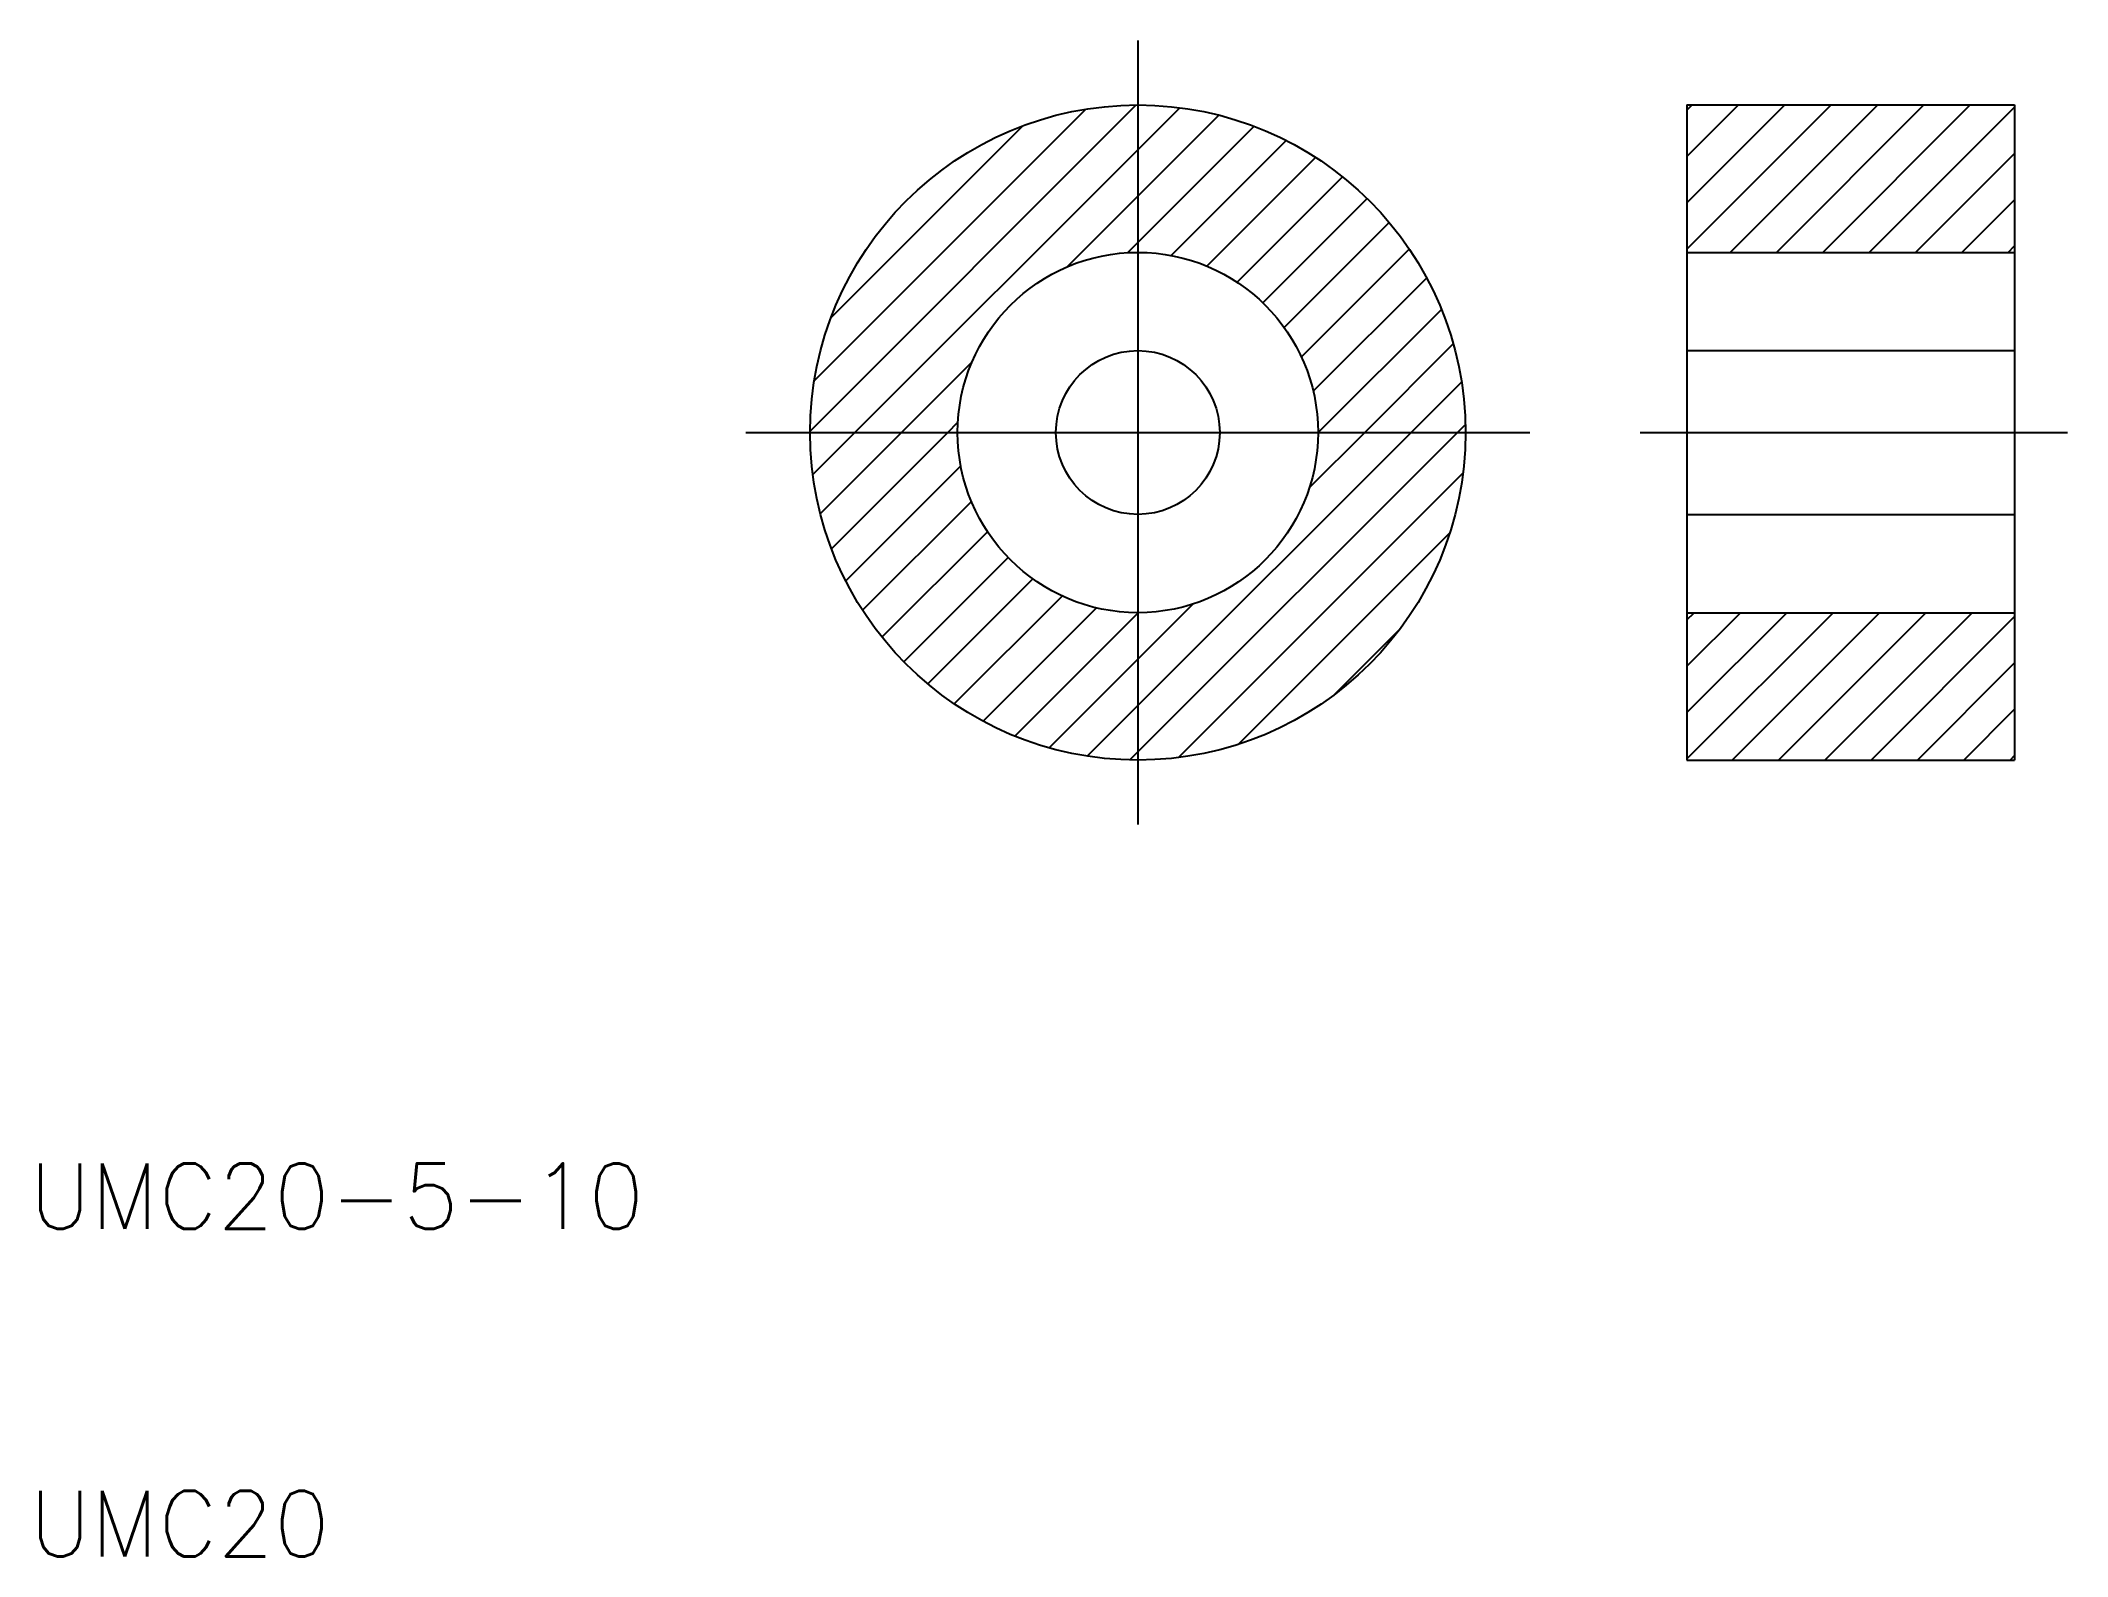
# Model space of a CAD drawing. Extents: x 93.9 to 155.8, y 100 to 146.3.
import ezdxf

# ---------------------------------------------------------------- set-up
doc = ezdxf.new("R2010")
doc.units = 0
doc.linetypes.add('CENTER', pattern=[50.8, 31.75, -6.35, 6.35, -6.35])
doc.layers.get('0').update_dxf_attribs({"linetype": 'CONTINUOUS'})
doc.layers.add('CENTER', color=1, linetype='CENTER')
doc.styles.get("Standard").update_dxf_attribs({"font": 'txt.shx'})

# ---------------------------------------------------------------- blocks, each defined once
blk = doc.blocks.new('*X2')
at = {"color": 0, "linetype": 'CONTINUOUS'}
for p, q in [((117.38, 134.35), (127.333, 144.304)), ((117.507, 135.891), (125.792, 144.177)), ((127.38, 142.936), (128.664, 144.221)), ((144.141, 139.898), (148.546, 144.304)), ((144.141, 141.312), (147.132, 144.304)), ((144.141, 142.727), (145.718, 144.304)), ((144.141, 144.141), (144.304, 144.304)), ((145.461, 139.804), (149.961, 144.304)), ((146.875, 139.804), (151.375, 144.304)), ((148.289, 139.804), (152.789, 144.304)), ((149.703, 139.804), (154.141, 144.241)), ((118.017, 137.816), (123.868, 143.667)), ((127.38, 141.522), (129.851, 143.993)), ((127.38, 140.108), (130.926, 143.654)), ((118.747, 134.304), (127.38, 142.936)), ((128.395, 139.709), (131.907, 143.22)), ((129.485, 139.385), (132.805, 142.704)), ((151.117, 139.804), (154.141, 142.827)), ((130.409, 138.894), (133.627, 142.112)), ((125.22, 139.362), (127.38, 141.522)), ((131.195, 138.266), (134.377, 141.448)), ((152.532, 139.804), (154.141, 141.413)), ((131.85, 137.507), (135.056, 140.713)), ((127.067, 139.795), (127.38, 140.108)), ((132.371, 136.614), (135.663, 139.906)), ((153.946, 139.804), (154.141, 139.999)), ((132.734, 135.562), (136.196, 139.024)), ((132.889, 134.304), (136.647, 138.061)), ((134.304, 134.304), (137.007, 137.007)), ((120.162, 134.304), (122.322, 136.464)), ((135.718, 134.304), (137.26, 135.846)), ((117.463, 133.019), (118.747, 134.304)), ((117.69, 131.832), (120.162, 134.304)), ((118.03, 130.758), (121.576, 134.304)), ((121.576, 134.304), (121.889, 134.617)), ((127.38, 124.551), (137.132, 134.304)), ((127.38, 125.966), (135.718, 134.304)), ((132.614, 132.614), (134.304, 134.304)), ((132.88, 134.294), (132.889, 134.304)), ((137.132, 134.304), (137.377, 134.548)), ((118.463, 129.777), (121.974, 133.288)), ((128.624, 124.381), (137.302, 133.059)), ((118.979, 128.879), (122.299, 132.198)), ((119.571, 128.057), (122.789, 131.274)), ((130.44, 124.784), (136.9, 131.243)), ((120.236, 127.307), (123.418, 130.489)), ((120.971, 126.628), (124.176, 129.833)), ((121.778, 126.02), (125.07, 129.312)), ((122.659, 125.488), (126.121, 128.95)), ((123.622, 125.036), (127.38, 128.794)), ((127.38, 127.38), (129.07, 129.07)), ((127.38, 128.794), (127.389, 128.804)), ((144.141, 124.342), (148.603, 128.804)), ((144.141, 125.756), (147.188, 128.804)), ((144.141, 127.17), (145.774, 128.804)), ((144.141, 128.585), (144.36, 128.804)), ((145.517, 124.304), (150.017, 128.804)), ((146.931, 124.304), (151.431, 128.804)), ((148.345, 124.304), (152.845, 128.804)), ((149.76, 124.304), (154.141, 128.685)), ((133.36, 126.289), (135.395, 128.324)), ((124.676, 124.676), (127.38, 127.38)), ((151.174, 124.304), (154.141, 127.271)), ((125.838, 124.423), (127.38, 125.966)), ((152.588, 124.304), (154.141, 125.857)), ((127.135, 124.307), (127.38, 124.551)), ((154.002, 124.304), (154.141, 124.442))]:
    blk.add_line(p, q, dxfattribs=at)

msp = doc.modelspace()

# ---------------------------------------------------------------- linework, layer by layer
at = {"color": 7, "linetype": 'CONTINUOUS'}
for p, q in [((144.141, 144.304), (154.141, 144.304)), ((144.141, 144.304), (144.141, 124.304)), ((154.141, 144.304), (154.141, 124.304)), ((144.141, 139.804), (154.141, 139.804)), ((144.141, 136.804), (154.141, 136.804)), ((144.141, 131.804), (154.141, 131.804)), ((144.141, 128.804), (154.141, 128.804)), ((144.141, 124.304), (154.141, 124.304))]:
    msp.add_line(p, q, dxfattribs=at)
for radius in [10, 5.5, 2.5]:
    msp.add_circle((127.38, 134.304), radius, dxfattribs=at)
at = {"layer": 'CENTER', "color": 1, "linetype": 'CENTER'}
for p, q in [((127.38, 146.272), (127.38, 122.336)), ((115.412, 134.304), (139.348, 134.304)), ((142.71, 134.304), (155.754, 134.304))]:
    msp.add_line(p, q, dxfattribs=at)

# ---------------------------------------------------------------- block references
at = {"color": 3, "linetype": 'CONTINUOUS'}
msp.add_blockref('*X2', (0, 0), dxfattribs=at)

# ---------------------------------------------------------------- texts
at = {"color": 7, "linetype": 'CONTINUOUS'}
for s, p in [('UMC20-5-10', (93.546, 109.99)), ('UMC20', (93.546, 99.99))]:
    msp.add_text(s, height=2, dxfattribs=at).set_placement(p)

doc.saveas('drawing.dxf')
